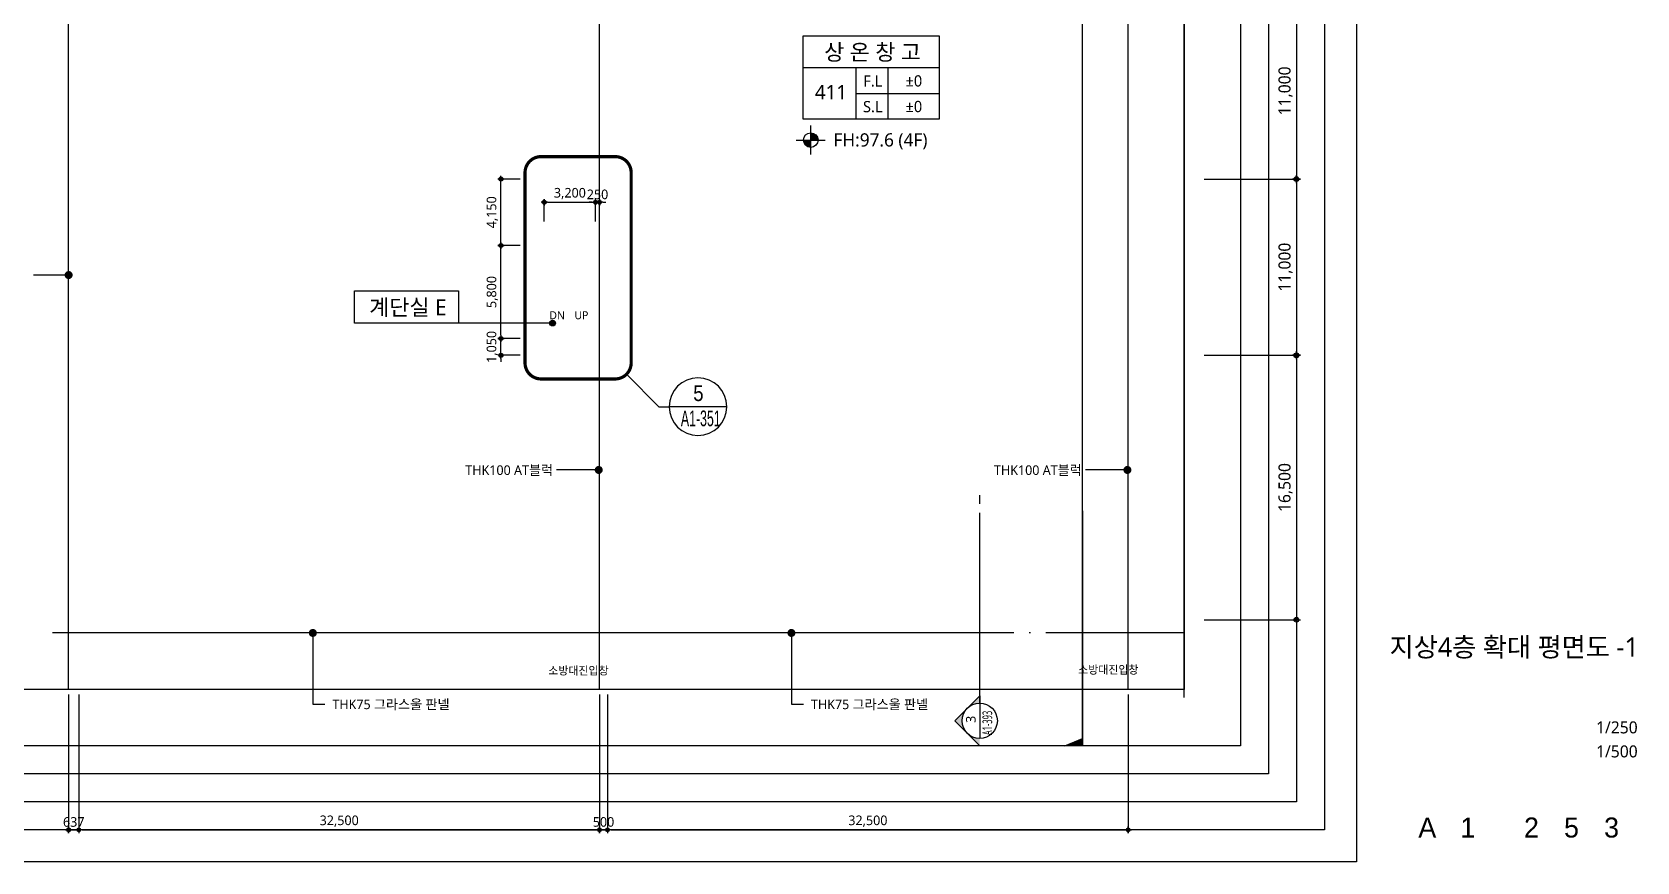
# Model space of a CAD drawing. Header units: millimetres. Extents: x 45782458 to 46215946, y 191740 to 1509539.
# Drawn here: x 45895054 to 45995224, y 479740 to 531520 of the extents above; entities that cross this region are included whole.
import ezdxf
from ezdxf.enums import TextEntityAlignment as Align

# ---------------------------------------------------------------- set-up
doc = ezdxf.new("R2010")
doc.units = ezdxf.units.MM
doc.header["$LTSCALE"] = 1000
doc.header["$MEASUREMENT"] = 0
doc.header["$PDSIZE"] = -10
doc.linetypes.add('CEN', pattern=[62, 60, -1, 0, -1])
doc.linetypes.add('SYM$0$DASHDOT', pattern=[1, 0.5, -0.25, 0, -0.25])
doc.layers.get('0').update_dxf_attribs({"linetype": 'CONTINUOUS'})
doc.layers.get('Defpoints').update_dxf_attribs({"color": 171, "linetype": 'CONTINUOUS'})
for name, color, linetype in [('Center(AR)', 30, 'CEN'), ('DIM', 7, 'CONTINUOUS'), ('LED', 7, 'CONTINUOUS'), ('NDIM', 7, 'CONTINUOUS'), ('SYM', 7, 'CONTINUOUS'), ('SYMBOL', 7, 'CONTINUOUS'), ('TEXT(MIN)', 7, 'CONTINUOUS'), ('TEXT(노트)', 7, 'CONTINUOUS'), ('TEXT(실명)', 3, 'CONTINUOUS'), ('TEXT-TITLE', 6, 'CONTINUOUS'), ('TEXT-기입', 6, 'CONTINUOUS'), ('TITLE', 7, 'CONTINUOUS'), ('구간정리', 6, 'CONTINUOUS'), ('구간정리-TEXT', 3, 'CONTINUOUS')]:
    doc.layers.add(name, color=color, linetype=linetype)
doc.styles.add('CGS', font='cgse', dxfattribs={"bigfont": 'cgs'})
doc.styles.add('SYM$0$ARIAL', font='arial.ttf')
doc.styles.add('SYM$0$돋움', font='', dxfattribs={"width": 0.9})
doc.styles.add('TE', font='malgun_0.ttf')
doc.styles.add('나눔바른고딕', font='NanumBarunGothic.ttf')
doc.styles.get('SYM$0$돋움').set_extended_font_data('Dotum')
doc.dimstyles.new('BA', dxfattribs={"dimscale": 500, "dimtxt": 3, "dimasz": 1, "dimexe": 1, "dimexo": 5, "dimgap": 0.9, "dimtad": 1, "dimdec": 0, "dimdsep": 46, "dimlunit": 6, "dimtxsty": 'TE', "dimblk": 'DDD', "dimcen": 2.5, "dimclrd": 256, "dimclre": 256, "dimclrt": 3, "dimazin": 2, "dimtfac": 1, "dimtdec": 0, "dimtix": 1, "dimtmove": 2, "dimatfit": 3, "dimldrblk": 'DDD', "dimfxl": 1, "dimtolj": 1, "dimtzin": 0, "dimarcsym": 2})
doc.dimstyles.new('NDIM 1200', dxfattribs={"dimscale": 500, "dimtxt": 3, "dimasz": 1, "dimexe": 2, "dimexo": 2, "dimgap": 1, "dimtad": 1, "dimdec": 0, "dimdsep": 46, "dimtxsty": 'CGS', "dimblk": 'DOT0', "dimcen": 1, "dimdle": 8, "dimclrd": 2, "dimclre": 2, "dimclrt": 2, "dimadec": 0, "dimazin": 0, "dimtfac": 1, "dimtdec": 0, "dimtix": 1, "dimtmove": 2, "dimatfit": 3, "dimldrblk": 'DOT0', "dimfxl": 1, "dimtolj": 1, "dimtzin": 0, "dimlwd": -1, "dimlwe": -1, "dimarcsym": 0})

# ---------------------------------------------------------------- blocks, each defined once
blk = doc.blocks.new('DDD')
at = {"layer": 'DIM', "color": 0}
for p, q in [((-1, 0), (1, 0)), ((0, -1), (0, 1))]:
    blk.add_line(p, q, dxfattribs=at)
for radius in [0.6, 0.3]:
    blk.add_circle((0, 0), radius, dxfattribs=at)
blk = doc.blocks.new('*D589')
at = {"layer": 'Defpoints', "color": 0, "ltscale": 0.4, "transparency": 16777216}
for p in [(45966972, 511351), (45966972, 494851), (45973972, 494851)]:
    blk.add_point(p, dxfattribs=at)
at = {"layer": 'NDIM', "lineweight": -2, "ltscale": 0.4, "transparency": 16777216}
for p, q in [((45968222, 511351), (45974222, 511351)), ((45973972, 511101), (45973972, 495101)), ((45968222, 494851), (45974222, 494851))]:
    blk.add_line(p, q, dxfattribs=at)
at = {"layer": 'NDIM', "lineweight": -2, "ltscale": 0.4, "transparency": 16777216, "xscale": 250, "yscale": 250, "zscale": 250}
for p, rotation in [((45973972, 511351), 90), ((45973972, 494851), 270)]:
    blk.add_blockref('DDD', p, dxfattribs=dict(at, rotation=rotation))
at = {"layer": 'NDIM', "color": 3, "ltscale": 0.4, "transparency": 16777216, "insert": (45973295, 503101), "char_height": 750, "attachment_point": 5, "rotation": 90, "style": 'TE'}
blk.add_mtext('\\A1;16,500', dxfattribs=at)
blk = doc.blocks.new('*D590')
at = {"layer": 'Defpoints', "color": 0, "ltscale": 0.4, "transparency": 16777216}
for p in [(45966972, 522351), (45966972, 511351), (45973972, 511351)]:
    blk.add_point(p, dxfattribs=at)
at = {"layer": 'NDIM', "lineweight": -2, "ltscale": 0.4, "transparency": 16777216}
for p, q in [((45968222, 522351), (45974222, 522351)), ((45973972, 522101), (45973972, 511601)), ((45968222, 511351), (45974222, 511351))]:
    blk.add_line(p, q, dxfattribs=at)
at = {"layer": 'NDIM', "lineweight": -2, "ltscale": 0.4, "transparency": 16777216, "xscale": 250, "yscale": 250, "zscale": 250}
for p, rotation in [((45973972, 522351), 90), ((45973972, 511351), 270)]:
    blk.add_blockref('DDD', p, dxfattribs=dict(at, rotation=rotation))
at = {"layer": 'NDIM', "color": 3, "ltscale": 0.4, "transparency": 16777216, "insert": (45973295, 516851), "char_height": 750, "attachment_point": 5, "rotation": 90, "style": 'TE'}
blk.add_mtext('\\A1;11,000', dxfattribs=at)
blk = doc.blocks.new('*D591')
at = {"layer": 'Defpoints', "color": 0, "ltscale": 0.4, "transparency": 16777216}
for p in [(45966972, 533351), (45966972, 522351), (45973972, 522351)]:
    blk.add_point(p, dxfattribs=at)
at = {"layer": 'NDIM', "lineweight": -2, "ltscale": 0.4, "transparency": 16777216}
for p, q in [((45968222, 533351), (45974222, 533351)), ((45973972, 533101), (45973972, 522601)), ((45968222, 522351), (45974222, 522351))]:
    blk.add_line(p, q, dxfattribs=at)
at = {"layer": 'NDIM', "lineweight": -2, "ltscale": 0.4, "transparency": 16777216, "xscale": 250, "yscale": 250, "zscale": 250}
for p, rotation in [((45973972, 533351), 90), ((45973972, 522351), 270)]:
    blk.add_blockref('DDD', p, dxfattribs=dict(at, rotation=rotation))
at = {"layer": 'NDIM', "color": 3, "ltscale": 0.4, "transparency": 16777216, "insert": (45973295, 527851), "char_height": 750, "attachment_point": 5, "rotation": 90, "style": 'TE'}
blk.add_mtext('\\A1;11,000', dxfattribs=at)
blk = doc.blocks.new('A$C31C7260E')
at = {"layer": 'TITLE'}
for points in [[(0, 0), (0, 4000), (13000, 4000), (13000, 0)], [(13000, 0), (0, 0)]]:
    blk.add_lwpolyline(points, dxfattribs=at)
blk = doc.blocks.new('A$C51E23882')
at = {"layer": 'TITLE'}
blk.add_lwpolyline([(8500, 0), (0, 0), (0, 5200), (8500, 5200)], close=True, dxfattribs=at)
for points in [[(8500, 3200), (0, 3200)], [(3300, 3200), (3300, 0)], [(5300, 3200), (5300, 0)], [(3300, 1600), (8500, 1600)]]:
    blk.add_lwpolyline(points, dxfattribs=at)
at = {"layer": 'TITLE', "style": '나눔바른고딕'}
for s, p in [('F.L', (4352, 2378)), ('S.L', (4352, 778))]:
    blk.add_text(s, height=700, dxfattribs=at).set_placement(p, align=Align.MIDDLE)
blk = doc.blocks.new('level')
at = {"layer": 'SYMBOL'}
for p, q in [((-4320, 0), (4320, 0)), ((0, 4320), (0, -4320))]:
    blk.add_line(p, q, dxfattribs=at)
blk.add_circle((0, 0), 2160, dxfattribs=at)
for points in [[(-2160, 0), (0, 2160), (-2127, 381), (-376, 2126)], [(-2127, 381), (-376, 2126), (-2030, 748), (-738, 2029)], [(-2030, 748), (-738, 2029), (-1859, 1104), (-1089, 1863)], [(-1859, 1104), (-1089, 1863), (-1659, 1388), (-1386, 1658)], [(0, -2160), (2160, 0), (381, -2127), (2126, -376)], [(381, -2127), (2126, -376), (748, -2030), (2029, -738)], [(748, -2030), (2029, -738), (1104, -1859), (1863, -1089)], [(1104, -1859), (1863, -1089), (1388, -1659), (1658, -1386)]]:
    blk.add_solid(points, dxfattribs=at)
at = {"layer": 'SYMBOL', "linetype": 'Continuous'}
for points in [[(0, 2160), (-2160, 0), (0, 0)], [(2160, 0), (0, 0), (0, -2160)]]:
    blk.add_solid(points, dxfattribs=at)
blk = doc.blocks.new('*D871')
at = {"layer": 'Defpoints', "color": 0, "ltscale": 0.4, "transparency": 16777216}
for p in [(45930222, 520901), (45927022, 519401), (45930222, 519401)]:
    blk.add_point(p, dxfattribs=at)
at = {"layer": 'NDIM', "lineweight": -2, "ltscale": 0.4, "transparency": 16777216}
for p, q in [((45927022, 519701), (45927022, 521101)), ((45927222, 520901), (45930022, 520901)), ((45930222, 519701), (45930222, 521101))]:
    blk.add_line(p, q, dxfattribs=at)
at = {"layer": 'NDIM', "lineweight": -2, "ltscale": 0.4, "transparency": 16777216, "xscale": 200, "yscale": 200, "zscale": 200, "rotation": 180}
blk.add_blockref('DDD', (45927022, 520901), dxfattribs=at)
at = {"layer": 'NDIM', "lineweight": -2, "ltscale": 0.4, "transparency": 16777216, "xscale": 200, "yscale": 200, "zscale": 200}
blk.add_blockref('DDD', (45930222, 520901), dxfattribs=at)
at = {"layer": 'NDIM', "color": 3, "ltscale": 0.4, "transparency": 16777216, "insert": (45928622, 521442), "char_height": 600, "attachment_point": 5, "style": 'TE'}
blk.add_mtext('\\A1;3,200', dxfattribs=at)
blk = doc.blocks.new('*D872')
at = {"layer": 'Defpoints', "color": 0, "ltscale": 0.4, "transparency": 16777216}
for p in [(45930472, 520901), (45930222, 519401), (45930472, 519401)]:
    blk.add_point(p, dxfattribs=at)
at = {"layer": 'NDIM', "lineweight": -2, "ltscale": 0.4, "transparency": 16777216}
for p, q in [((45930022, 520901), (45929822, 520901)), ((45930222, 519701), (45930222, 521101)), ((45930222, 520901), (45930472, 520901)), ((45930472, 519701), (45930472, 521101)), ((45930672, 520901), (45930872, 520901))]:
    blk.add_line(p, q, dxfattribs=at)
at = {"layer": 'NDIM', "lineweight": -2, "ltscale": 0.4, "transparency": 16777216, "xscale": 200, "yscale": 200, "zscale": 200}
blk.add_blockref('DDD', (45930222, 520901), dxfattribs=at)
at = {"layer": 'NDIM', "lineweight": -2, "ltscale": 0.4, "transparency": 16777216, "xscale": 200, "yscale": 200, "zscale": 200, "rotation": 180}
blk.add_blockref('DDD', (45930472, 520901), dxfattribs=at)
at = {"layer": 'NDIM', "color": 3, "ltscale": 0.4, "transparency": 16777216, "insert": (45930347, 521391), "char_height": 600, "attachment_point": 5, "style": 'TE'}
blk.add_mtext('\\A1;250', dxfattribs=at)
blk = doc.blocks.new('*D873')
at = {"layer": 'Defpoints', "color": 0, "ltscale": 0.4, "transparency": 16777216}
for p in [(45924322, 518201), (45925822, 518201), (45925822, 512401)]:
    blk.add_point(p, dxfattribs=at)
at = {"layer": 'NDIM', "lineweight": -2, "ltscale": 0.4, "transparency": 16777216}
for p, q in [((45925522, 518201), (45924122, 518201)), ((45924322, 512601), (45924322, 518001)), ((45925522, 512401), (45924122, 512401))]:
    blk.add_line(p, q, dxfattribs=at)
at = {"layer": 'NDIM', "lineweight": -2, "ltscale": 0.4, "transparency": 16777216, "xscale": 200, "yscale": 200, "zscale": 200}
for p, rotation in [((45924322, 518201), 90), ((45924322, 512401), 270)]:
    blk.add_blockref('DDD', p, dxfattribs=dict(at, rotation=rotation))
at = {"layer": 'NDIM', "color": 3, "ltscale": 0.4, "transparency": 16777216, "insert": (45923782, 515301), "char_height": 600, "attachment_point": 5, "rotation": 90, "style": 'TE'}
blk.add_mtext('\\A1;5,800', dxfattribs=at)
blk = doc.blocks.new('*D874')
at = {"layer": 'Defpoints', "color": 0, "ltscale": 0.4, "transparency": 16777216}
for p in [(45924322, 512401), (45925822, 512401), (45925822, 511351)]:
    blk.add_point(p, dxfattribs=at)
at = {"layer": 'NDIM', "lineweight": -2, "ltscale": 0.4, "transparency": 16777216}
for p, q in [((45925522, 512401), (45924122, 512401)), ((45924322, 512601), (45924322, 512801)), ((45924322, 511351), (45924322, 512401)), ((45925522, 511351), (45924122, 511351)), ((45924322, 511151), (45924322, 510951))]:
    blk.add_line(p, q, dxfattribs=at)
at = {"layer": 'NDIM', "lineweight": -2, "ltscale": 0.4, "transparency": 16777216, "xscale": 200, "yscale": 200, "zscale": 200}
for p, rotation in [((45924322, 512401), 270), ((45924322, 511351), 90)]:
    blk.add_blockref('DDD', p, dxfattribs=dict(at, rotation=rotation))
at = {"layer": 'NDIM', "color": 3, "ltscale": 0.4, "transparency": 16777216, "insert": (45923780, 511876), "char_height": 600, "attachment_point": 5, "rotation": 90, "style": 'TE'}
blk.add_mtext('\\A1;1,050', dxfattribs=at)
blk = doc.blocks.new('*D875')
at = {"layer": 'Defpoints', "color": 0, "ltscale": 0.4, "transparency": 16777216}
for p in [(45924322, 522351), (45925822, 522351), (45925822, 518201)]:
    blk.add_point(p, dxfattribs=at)
at = {"layer": 'NDIM', "lineweight": -2, "ltscale": 0.4, "transparency": 16777216}
for p, q in [((45925522, 522351), (45924122, 522351)), ((45924322, 518401), (45924322, 522151)), ((45925522, 518201), (45924122, 518201))]:
    blk.add_line(p, q, dxfattribs=at)
at = {"layer": 'NDIM', "lineweight": -2, "ltscale": 0.4, "transparency": 16777216, "xscale": 200, "yscale": 200, "zscale": 200}
for p, rotation in [((45924322, 522351), 90), ((45924322, 518201), 270)]:
    blk.add_blockref('DDD', p, dxfattribs=dict(at, rotation=rotation))
at = {"layer": 'NDIM', "color": 3, "ltscale": 0.4, "transparency": 16777216, "insert": (45923780, 520276), "char_height": 600, "attachment_point": 5, "rotation": 90, "style": 'TE'}
blk.add_mtext('\\A1;4,150', dxfattribs=at)
blk = doc.blocks.new('DOT0')
blk.add_line((-3, 0), (3, 0))
at = {"color": 6}
blk.add_circle((0, 0), 0.75, dxfattribs=at)
blk = doc.blocks.new('*D1191')
at = {"layer": 'Defpoints', "color": 0, "ltscale": 0.4, "transparency": 16777216}
for p in [(45897972, 490490), (45930472, 490490), (45930472, 481740)]:
    blk.add_point(p, dxfattribs=at)
at = {"layer": 'NDIM', "lineweight": -2, "ltscale": 0.4, "transparency": 16777216}
for p, q in [((45897972, 490190), (45897972, 481540)), ((45930472, 490190), (45930472, 481540)), ((45898172, 481740), (45930272, 481740))]:
    blk.add_line(p, q, dxfattribs=at)
at = {"layer": 'NDIM', "lineweight": -2, "ltscale": 0.4, "transparency": 16777216, "xscale": 200, "yscale": 200, "zscale": 200, "rotation": 180}
blk.add_blockref('DDD', (45897972, 481740), dxfattribs=at)
at = {"layer": 'NDIM', "lineweight": -2, "ltscale": 0.4, "transparency": 16777216, "xscale": 200, "yscale": 200, "zscale": 200}
blk.add_blockref('DDD', (45930472, 481740), dxfattribs=at)
at = {"layer": 'NDIM', "color": 3, "ltscale": 0.4, "transparency": 16777216, "insert": (45914222, 482280), "char_height": 600, "attachment_point": 5, "style": 'TE'}
blk.add_mtext('\\A1;32,500', dxfattribs=at)
blk = doc.blocks.new('*D1192')
at = {"layer": 'Defpoints', "color": 0, "ltscale": 0.4, "transparency": 16777216}
for p in [(45897335, 490490), (45897972, 490490), (45897972, 481740)]:
    blk.add_point(p, dxfattribs=at)
at = {"layer": 'NDIM', "lineweight": -2, "ltscale": 0.4, "transparency": 16777216}
for p, q in [((45897335, 490190), (45897335, 481540)), ((45897972, 490190), (45897972, 481540)), ((45897135, 481740), (45896935, 481740)), ((45897335, 481740), (45897972, 481740)), ((45898172, 481740), (45898372, 481740))]:
    blk.add_line(p, q, dxfattribs=at)
at = {"layer": 'NDIM', "lineweight": -2, "ltscale": 0.4, "transparency": 16777216, "xscale": 200, "yscale": 200, "zscale": 200}
blk.add_blockref('DDD', (45897335, 481740), dxfattribs=at)
at = {"layer": 'NDIM', "lineweight": -2, "ltscale": 0.4, "transparency": 16777216, "xscale": 200, "yscale": 200, "zscale": 200, "rotation": 180}
blk.add_blockref('DDD', (45897972, 481740), dxfattribs=at)
at = {"layer": 'NDIM', "color": 3, "ltscale": 0.4, "transparency": 16777216, "insert": (45897653, 482230), "char_height": 600, "attachment_point": 5, "style": 'TE'}
blk.add_mtext('\\A1;637', dxfattribs=at)
blk = doc.blocks.new('*D1193')
at = {"layer": 'Defpoints', "color": 0, "ltscale": 0.4, "transparency": 16777216}
for p in [(45930972, 490490), (45963472, 490490), (45963472, 481740)]:
    blk.add_point(p, dxfattribs=at)
at = {"layer": 'NDIM', "lineweight": -2, "ltscale": 0.4, "transparency": 16777216}
for p, q in [((45930972, 490190), (45930972, 481540)), ((45963472, 490190), (45963472, 481540)), ((45931172, 481740), (45963272, 481740))]:
    blk.add_line(p, q, dxfattribs=at)
at = {"layer": 'NDIM', "lineweight": -2, "ltscale": 0.4, "transparency": 16777216, "xscale": 200, "yscale": 200, "zscale": 200, "rotation": 180}
blk.add_blockref('DDD', (45930972, 481740), dxfattribs=at)
at = {"layer": 'NDIM', "lineweight": -2, "ltscale": 0.4, "transparency": 16777216, "xscale": 200, "yscale": 200, "zscale": 200}
blk.add_blockref('DDD', (45963472, 481740), dxfattribs=at)
at = {"layer": 'NDIM', "color": 3, "ltscale": 0.4, "transparency": 16777216, "insert": (45947222, 482280), "char_height": 600, "attachment_point": 5, "style": 'TE'}
blk.add_mtext('\\A1;32,500', dxfattribs=at)
blk = doc.blocks.new('*D1194')
at = {"layer": 'Defpoints', "color": 0, "ltscale": 0.4, "transparency": 16777216}
for p in [(45930472, 490490), (45930972, 490490), (45930972, 481740)]:
    blk.add_point(p, dxfattribs=at)
at = {"layer": 'NDIM', "lineweight": -2, "ltscale": 0.4, "transparency": 16777216}
for p, q in [((45930472, 490190), (45930472, 481540)), ((45930972, 490190), (45930972, 481540)), ((45930272, 481740), (45930072, 481740)), ((45930472, 481740), (45930972, 481740)), ((45931172, 481740), (45931372, 481740))]:
    blk.add_line(p, q, dxfattribs=at)
at = {"layer": 'NDIM', "lineweight": -2, "ltscale": 0.4, "transparency": 16777216, "xscale": 200, "yscale": 200, "zscale": 200}
blk.add_blockref('DDD', (45930472, 481740), dxfattribs=at)
at = {"layer": 'NDIM', "lineweight": -2, "ltscale": 0.4, "transparency": 16777216, "xscale": 200, "yscale": 200, "zscale": 200, "rotation": 180}
blk.add_blockref('DDD', (45930972, 481740), dxfattribs=at)
at = {"layer": 'NDIM', "color": 3, "ltscale": 0.4, "transparency": 16777216, "insert": (45930722, 482230), "char_height": 600, "attachment_point": 5, "style": 'TE'}
blk.add_mtext('\\A1;500', dxfattribs=at)
blk = doc.blocks.new('SYM$0$det-tar-wi')
at = {"layer": '구간정리', "ltscale": 0.2}
blk.add_line((0, 0), (11, 0), dxfattribs=at)
blk.add_circle((5.5, 0), 5.5, dxfattribs=at)
at = {"layer": '구간정리-TEXT', "color": 3, "style": 'SYM$0$ARIAL'}
blk.add_attdef('2', text='', height=3, dxfattribs=at).set_placement((5.5, 2.58), align=Align.MIDDLE_CENTER)
at = {"layer": '구간정리-TEXT', "color": 3, "style": 'SYM$0$ARIAL', "width": 0.6}
blk.add_attdef('A1.00', text='', height=3, dxfattribs=at).set_placement((5.57, -2.22), align=Align.MIDDLE_CENTER)

msp = doc.modelspace()

# ---------------------------------------------------------------- hatches: boundary and pattern name
at = {"layer": 'LED'}
h = msp.add_hatch(color=256, dxfattribs=at)
h.dxf.hatch_style = 1
edge = h.paths.add_edge_path()
edge.add_arc((45927542.5, 513365.1), 180, 0, 360)
at = {"layer": 'SYM'}
h = msp.add_hatch(color=256, dxfattribs=at)
h.paths.add_polyline_path([(45952647.8, 488545.8), (45953425.7, 489323.6, 0.41421356), (45953425.7, 487768)])
h.paths.add_polyline_path([(45953425.7, 489323.6), (45954203.5, 490101.4), (45954203.5, 489645.8, 0.19891237)])
h.paths.add_polyline_path([(45953425.7, 487768, 0.19891237), (45954203.5, 487445.8), (45954203.5, 486990.2)])
msp.add_hatch(color=256, dxfattribs=at).paths.add_polyline_path([(45959513.3, 486990.2), (45960613.3, 487430.2), (45960613.3, 486990.2)])

# ---------------------------------------------------------------- linework, layer by layer
msp.add_line((45954203.5, 489645.8), (45954203.5, 487445.8))
at = {"ltscale": 10000}
msp.add_lwpolyline([(45927542.5, 513365.1), (45921672.4, 513365.1)], dxfattribs=at)
at = {"layer": 'Center(AR)'}
for p, q in [((45897334.8, 490490.2), (45897334.8, 584888.8)), ((45930472.3, 490490.2), (45930472.3, 573888.8)), ((45963472.3, 490490.2), (45963472.3, 573888.8)), ((45896334.8, 494063.8), (45966972.3, 494063.8))]:
    msp.add_line(p, q, dxfattribs=at)
at = {"layer": 'Defpoints'}
msp.add_line((45960613.3, 486990.2), (45960613.3, 609801.4), dxfattribs=at)
for points in [[(45977722.3, 479740.2), (45801022.3, 479740.2), (45801022.3, 617440.2), (45977722.3, 617440.2)], [(45975722.3, 481740.2), (45803022.3, 481740.2), (45803022.3, 615440.2), (45975722.3, 615440.2)], [(45973972.3, 483490.2), (45804772.3, 483490.2), (45804772.3, 613690.2), (45973972.3, 613690.2)], [(45972222.3, 485240.2), (45806522.3, 485240.2), (45806522.3, 611940.2), (45972222.3, 611940.2)], [(45970472.3, 486990.2), (45808272.3, 486990.2), (45808272.3, 610190.2), (45970472.3, 610190.2)], [(45966972.3, 490490.2), (45811772.3, 490490.2), (45811772.3, 606690.2), (45966972.3, 606690.2)], [(45966972.3, 490490.2), (45824022.3, 490490.2), (45824022.3, 606690.2), (45966972.3, 606690.2)]]:
    msp.add_lwpolyline(points, close=True, dxfattribs=at)
at = {"layer": 'LED', "ltscale": 10000}
for p, q in [((45912577.2, 489589.7), (45913331.3, 489589.7)), ((45942449.9, 489589.7), (45943204, 489589.7))]:
    msp.add_line(p, q, dxfattribs=at)
at = {"layer": 'LED'}
msp.add_circle((45927542.5, 513365.1), 180, dxfattribs=at)
at = {"layer": 'SYM'}
for p, q in [((45954203.5, 502081.1), (45954203.5, 502631.1)), ((45954203.5, 502081.1), (45954203.5, 502631.1)), ((45960613.3, 502190.2), (45960613.3, 502740.2)), ((45960613.3, 502190.2), (45960613.3, 502740.2)), ((45954203.5, 489645.8), (45954203.5, 501531.1)), ((45960613.3, 501640.2), (45960613.3, 486990.2)), ((45954203.5, 490101.4), (45952647.8, 488545.8)), ((45954203.5, 490101.4), (45954203.5, 489645.8)), ((45954203.5, 486990.2), (45952647.8, 488545.8)), ((45959513.3, 486990.2), (45960613.3, 487430.2))]:
    msp.add_line(p, q, dxfattribs=at)
at = {"layer": 'SYM', "color": 8}
msp.add_lwpolyline([(45966972.3, 489990.2), (45966972.4, 548490.2), (45966772.3, 548590.2), (45967172.3, 548590.2), (45966972.3, 548690.2), (45966972.3, 607190.2)], dxfattribs=at)
at = {"layer": 'SYM'}
msp.add_circle((45954203.5, 488545.8), 1100, dxfattribs=at)
at = {"layer": '구간정리', "linetype": 'SYM$0$DASHDOT', "ltscale": 2, "const_width": 200}
msp.add_lwpolyline([(45931447.3, 509876.3), (45926822.3, 509876.3, -0.41421356), (45925822.3, 510876.3), (45925822.3, 522751.3, -0.41421356), (45926822.3, 523751.3), (45931447.3, 523751.3, -0.41421356), (45932447.3, 522751.3), (45932447.3, 510876.3, -0.41421356)], format="xyb", close=True, dxfattribs=at)
at = {"layer": '구간정리', "ltscale": 0.2}
msp.add_lwpolyline([(45932154.4, 510169.2), (45934179.3, 508144.3), (45934817.1, 508144.3)], dxfattribs=at)

# ---------------------------------------------------------------- block references
msp.add_blockref('A$C51E23882', (45943176.1, 526089.3))
at = {"xscale": 0.5, "yscale": 0.5, "zscale": 0.5}
msp.add_blockref('A$C31C7260E', (45915172.4, 513365.1), dxfattribs=at)
at = {"layer": 'SYMBOL', "xscale": 0.210048437524453, "yscale": 0.210048437524453, "zscale": 0.210048437524453, "rotation": 90}
msp.add_blockref('level', (45943655.4, 524780.7), dxfattribs=at)
at = {"layer": '구간정리'}
ref = msp.add_blockref('SYM$0$det-tar-wi', (45938417.1, 508144.3), dxfattribs=dict(at, xscale=-327.2727272727273, yscale=327.2727272727273, zscale=327.2727272727273))
ref.add_attrib('A1.00', 'A1-351', dxfattribs={"layer": '구간정리-TEXT', "color": 3, "height": 981.82, "style": 'SYM$0$돋움', "width": 0.6}).set_placement((45936791.7, 507416.7), align=Align.MIDDLE_CENTER)
ref.add_attrib('2', '5', dxfattribs={"layer": '구간정리-TEXT', "color": 3, "height": 981.8, "style": 'SYM$0$돋움', "width": 0.9}).set_placement((45936644.7, 508989.8), align=Align.MIDDLE_CENTER)

# ---------------------------------------------------------------- texts
at = {"layer": 'SYMBOL', "style": '나눔바른고딕'}
msp.add_text('FH:97.6 (4F)', height=825, dxfattribs=at).set_placement((45945073.2, 524382.6))
at = {"layer": 'TEXT(MIN)', "style": '나눔바른고딕'}
for s, p in [('DN', (45927824.3, 513850.7)), ('UP', (45929343.1, 513850.7))]:
    msp.add_text(s, height=500, dxfattribs=at).set_placement(p, align=Align.MIDDLE_CENTER)
for s, p in [('THK100 AT블럭', (45927574.1, 504186.4)), ('THK100 AT블럭', (45960574.1, 504186.4)), ('THK75 그라스울 판넬', (45921112.4, 489572.3)), ('THK75 그라스울 판넬', (45950985.2, 489572.3))]:
    msp.add_text(s, height=600, dxfattribs=at).set_placement(p, align=Align.MIDDLE_RIGHT)
for p in [(45927273.8, 491674.6, 0), (45960349.2, 491729, 0)]:
    msp.add_text('소방대진입창', height=500, dxfattribs=at).set_placement(p, align=Align.MIDDLE_LEFT)
at = {"layer": 'TEXT(노트)', "style": '나눔바른고딕', "width": 0.6}
msp.add_text('A1-393', height=600, rotation=90, dxfattribs=at).set_placement((45954976.7, 487645.8))
at = {"layer": 'TEXT(노트)', "style": '나눔바른고딕'}
msp.add_text('3', height=600, rotation=90, dxfattribs=at).set_placement((45953946.3, 488412.4))
at = {"layer": 'TEXT(실명)', "style": '나눔바른고딕'}
for s, p in [('상 온 창 고', (45947513.8, 530283.4)), ('계단실 E', (45918510.1, 514359.3))]:
    msp.add_text(s, height=1000, dxfattribs=at).set_placement(p, align=Align.MIDDLE)
at = {"layer": 'TEXT-TITLE', "style": '나눔바른고딕'}
msp.add_text('지상4층 확대 평면도 -1', height=1200, dxfattribs=at).set_placement((45987564.3, 492548), align=Align.CENTER)
at = {"layer": 'TEXT-기입', "style": '나눔바른고딕'}
for s, height, p in [('411', 900, (45944917.3, 527775.7)), ('±0', 700, (45950092.2, 528477.1)), ('±0', 700, (45950092.2, 526877.1))]:
    msp.add_text(s, height=height, dxfattribs=at).set_placement(p, align=Align.MIDDLE)
for s, p in [('1/250', (45992673.2, 487534.9)), ('1/500', (45992673.2, 486034.9))]:
    msp.add_text(s, height=750, dxfattribs=at).set_placement(p, align=Align.BOTTOM_LEFT)
at = {"layer": 'TEXT-기입', "style": 'CGS'}
for s, p in [('A', (45982141.7, 481884.9)), ('1', (45984673.1, 481884.9)), ('2', (45988641.7, 481884.9)), ('5', (45991141.7, 481884.9)), ('3', (45993641.7, 481884.9))]:
    msp.add_text(s, height=1250, dxfattribs=at).set_placement(p, align=Align.MIDDLE_CENTER)

# ---------------------------------------------------------------- dimensions: what is measured, and where the dimension line sits
at = {"layer": 'NDIM', "ltscale": 0.4}
for base, p1, p2, angle, override, picture, middle in [((45973972.3, 522351.3), (45966972.3, 533351.3), (45966972.3, 522351.3), 270, {"dimscale": 250}, '*D591', (45973294.9, 527851.3)), ((45924322.3, 522351.3), (45925822.3, 518201.3), (45925822.3, 522351.3), 90, {"dimscale": 200, "dimexo": 1.5}, '*D875', (45923780.4, 520276.3)), ((45973972.3, 511351.3), (45966972.3, 522351.3), (45966972.3, 511351.3), 270, {"dimscale": 250}, '*D590', (45973294.9, 516851.3)), ((45924322.3, 518201.3), (45925822.3, 512401.3), (45925822.3, 518201.3), 90, {"dimscale": 200, "dimexo": 1.5}, '*D873', (45923782, 515301.3)), ((45924322.3, 512401.3), (45925822.3, 511351.3), (45925822.3, 512401.3), 90, {"dimscale": 200, "dimexo": 1.5}, '*D874', (45923780.4, 511876.3)), ((45973972.3, 494851.3), (45966972.3, 511351.3), (45966972.3, 494851.3), 270, {"dimscale": 250}, '*D589', (45973294.9, 503101.3))]:
    dim = msp.add_linear_dim(base=base, p1=p1, p2=p2, angle=angle, dimstyle='BA', override=override, dxfattribs=at)
    dim.commit()
    dim.dimension.update_dxf_attribs({"geometry": picture, "text_midpoint": middle})
for base, p1, p2, picture, middle in [((45930222.3, 520901.3), (45927022.3, 519401.3), (45930222.3, 519401.3), '*D871', (45928622.3, 521441.7)), ((45930472.3, 520901.3), (45930222.3, 519401.3), (45930472.3, 519401.3), '*D872', (45930347.3, 521391.3)), ((45897972.2071561, 481740.1570992), (45897334.7071561, 490490.1570992), (45897972.2071561, 490490.1570992), '*D1192', (45897653.4571561, 482230.1435123)), ((45930472.2, 481740.2), (45897972.2, 490490.2), (45930472.2, 490490.2), '*D1191', (45914222.2, 482280.5)), ((45930972.2, 481740.2), (45930472.2, 490490.2), (45930972.2, 490490.2), '*D1194', (45930722.2, 482230.1)), ((45963472.2, 481740.2), (45930972.2, 490490.2), (45963472.2, 490490.2), '*D1193', (45947222.2, 482280.5))]:
    dim = msp.add_linear_dim(base=base, p1=p1, p2=p2, dimstyle='BA', override={"dimscale": 200, "dimexo": 1.5}, dxfattribs=at)
    dim.commit()
    dim.dimension.update_dxf_attribs({"geometry": picture, "text_midpoint": middle})

# ---------------------------------------------------------------- leaders
at = {"layer": 'LED', "ltscale": 10000}
for points in [[(45897334.8, 516360.4, 0.5), (45895134.9, 516360.4, 0.5)], [(45930422.3, 504198.7), (45927796.7, 504198.7)], [(45963422.3, 504198.7), (45960796.7, 504198.7)], [(45912577.2, 494026.3), (45912577.2, 489589.7)], [(45942449.9, 494026.3), (45942449.9, 489589.7)]]:
    msp.add_leader(points, dimstyle='NDIM 1200', override={"dimasz": 1, "dimtad": 0, "dimclrd": 256, "dimldrblk": 'Dot'}, dxfattribs=at)

doc.saveas('drawing.dxf')
